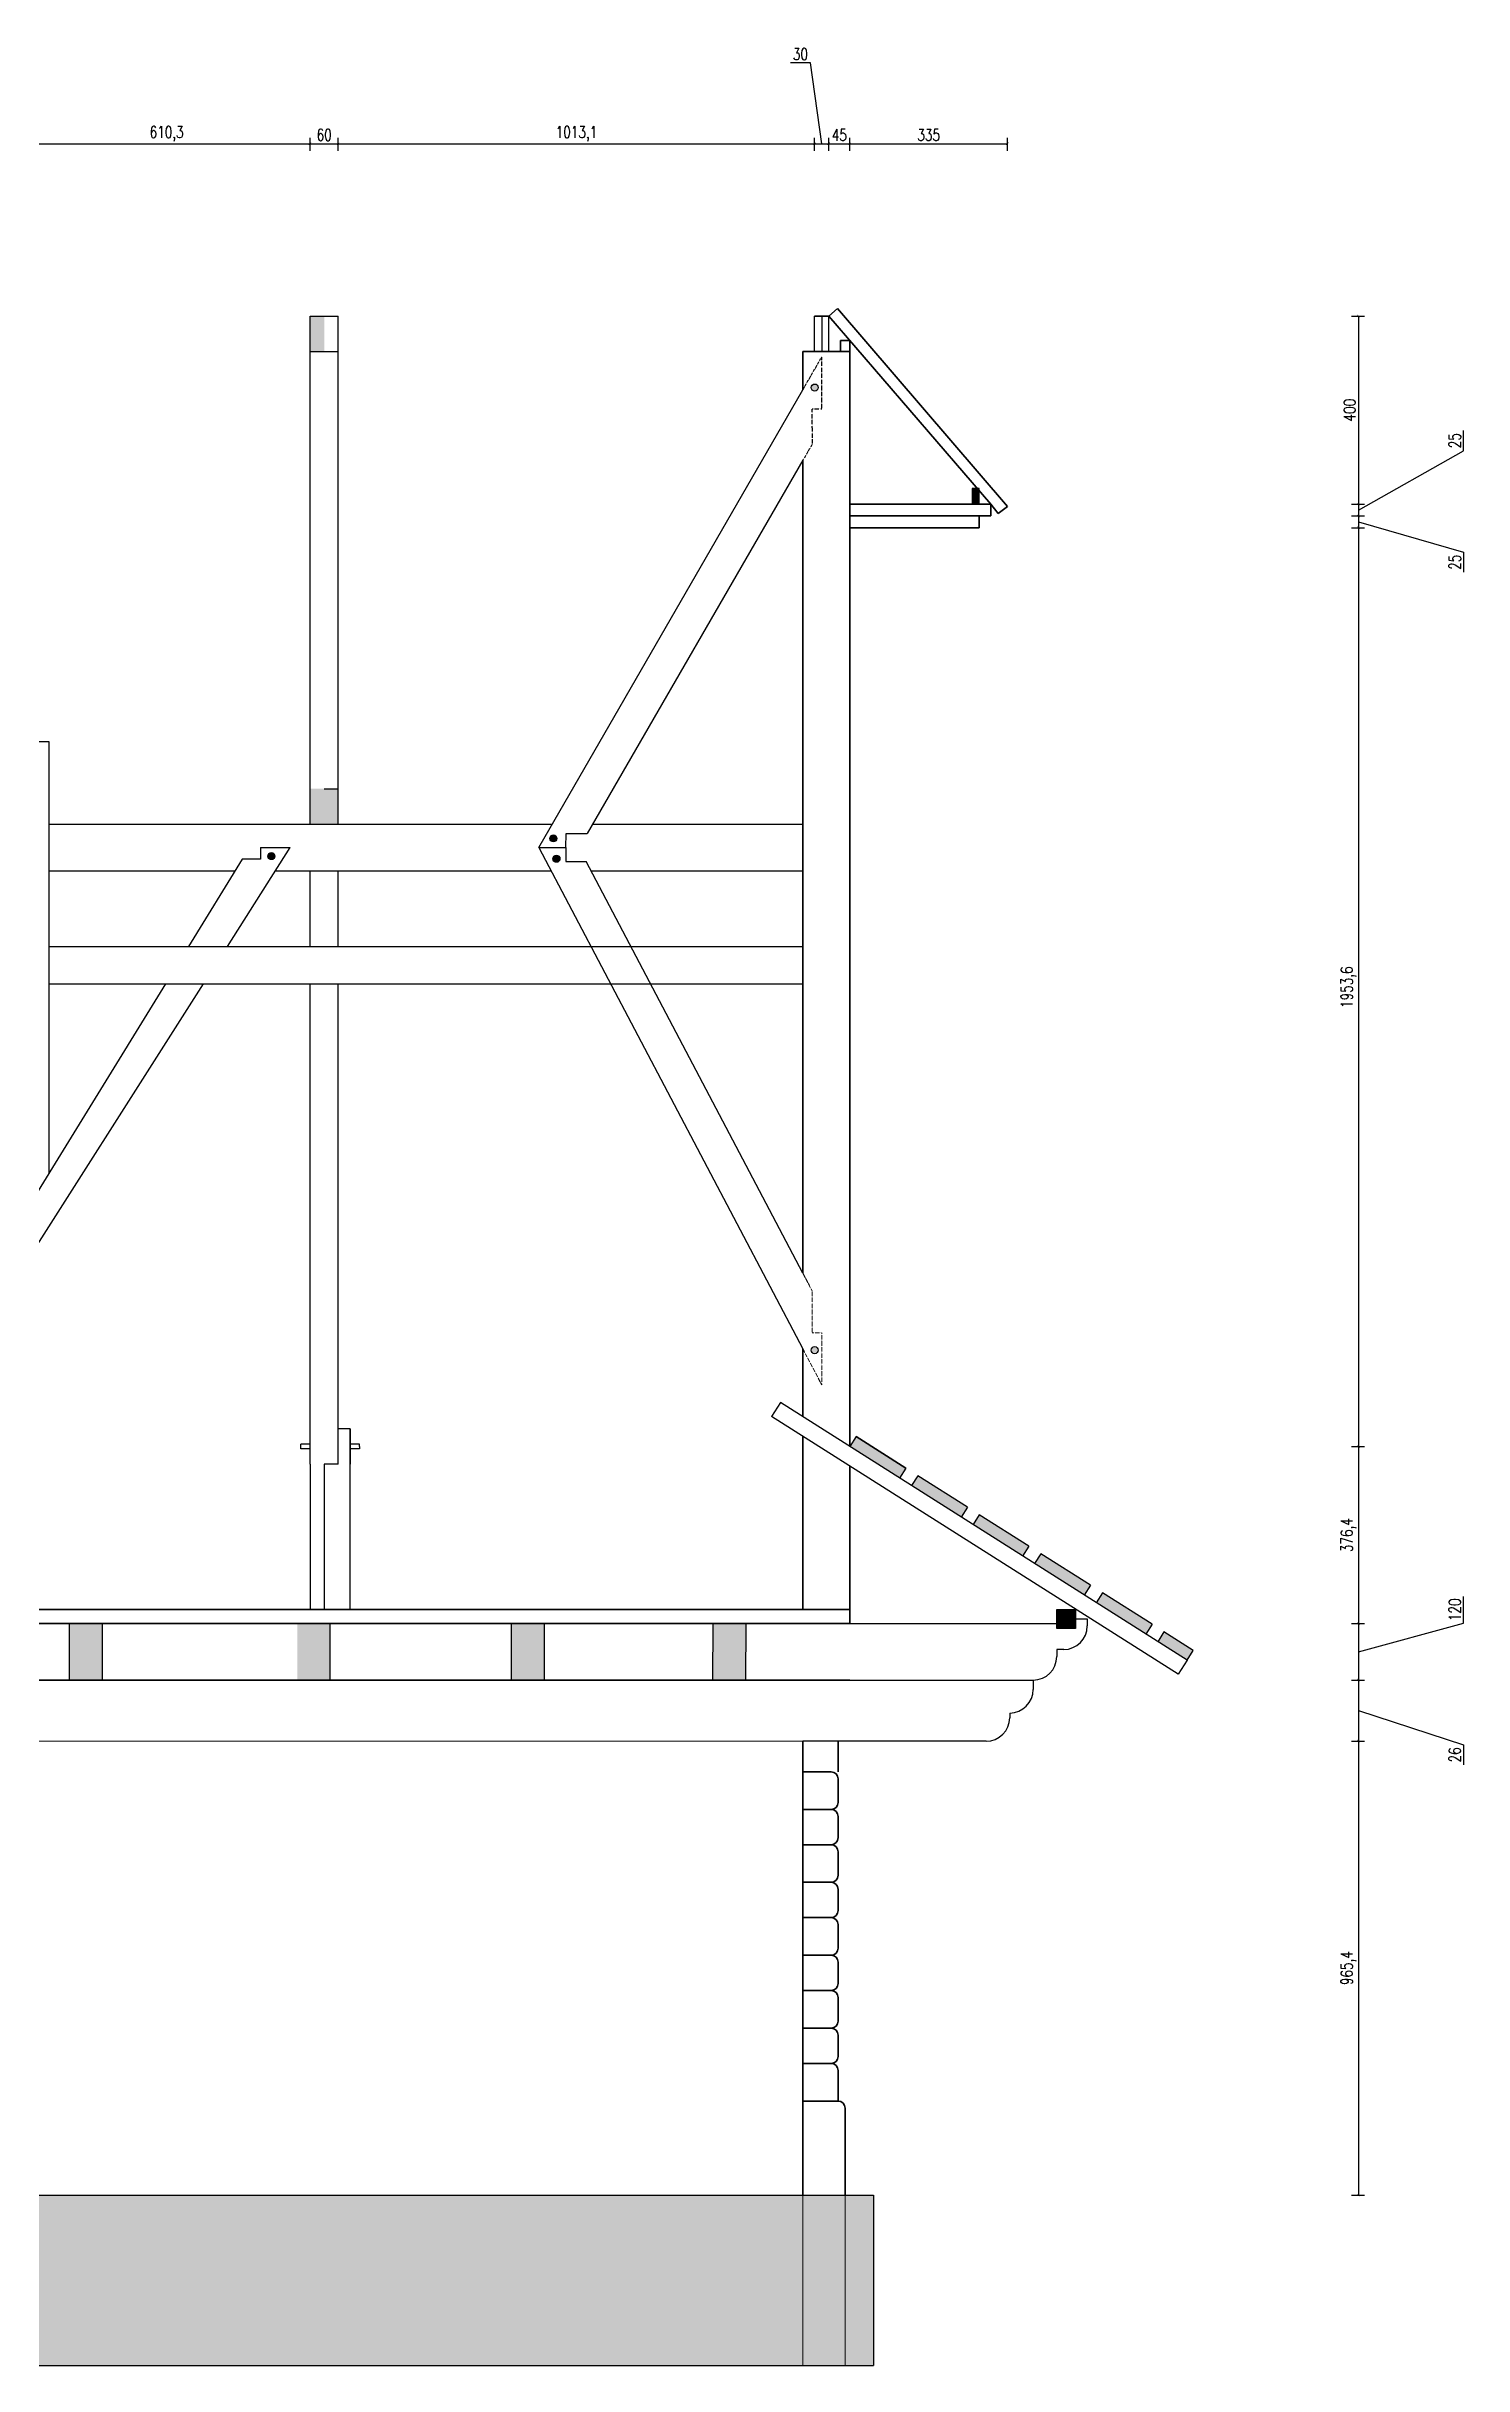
# Model space of a CAD drawing. Header units: millimetres. Extents: x -324080 to 120693, y -32448 to 53734.
# Drawn here: x -185518 to -182504, y -15434 to -10503 of the extents above; entities that cross this region are included whole.
import ezdxf

# ---------------------------------------------------------------- set-up
doc = ezdxf.new("R2010")
doc.units = ezdxf.units.MM
doc.linetypes.add('ACAD_ISO03W100', pattern=[30, 12, -18])
doc.layers.add('przekrój', color=6, linetype='Continuous', lineweight=50)
doc.layers.add('wymiary', color=253, linetype='Continuous', lineweight=5)
doc.styles.add('Opisowy', font='simplex.shx', dxfattribs={"width": 0.75, "height": 2.5})
doc.dimstyles.new('Opisowy', dxfattribs={"dimscale": 0, "dimtxt": 2.5, "dimasz": 0.5, "dimexe": 1.25, "dimexo": 0.625, "dimtad": 1, "dimdec": 1, "dimtxsty": 'Opisowy', "dimblk": 'ARCHTICK', "dimcen": 1, "dimadec": 0, "dimazin": 0, "dimtfac": 1, "dimtdec": 1, "dimtmove": 0, "dimatfit": 3, "dimfxl": 1.5, "dimfxlon": 1, "dimarcsym": 0})

# ---------------------------------------------------------------- blocks, each defined once
blk = doc.blocks.new('_ArchTick')
at = {"color": 0, "linetype": 'ByBlock', "const_width": 0.15}
blk.add_lwpolyline([(-0.5, -0.5), (0.5, 0.5)], dxfattribs=at)
blk = doc.blocks.new('*D1151')
at = {"layer": 'Defpoints', "color": 0, "transparency": 16777216}
for p in [(-184957.2, -10710.3), (-185567.5, -11076.6), (-184957.2, -11076.6)]:
    blk.add_point(p, dxfattribs=at)
at = {"layer": 'wymiary', "color": 0, "lineweight": -2, "transparency": 16777216}
for p, q in [((-185567.5, -10725.3), (-185567.5, -10697.8)), ((-184957.2, -10725.3), (-184957.2, -10697.8)), ((-185567.5, -10710.3), (-184957.2, -10710.3))]:
    blk.add_line(p, q, dxfattribs=at)
at = {"layer": 'wymiary', "color": 0, "lineweight": -2, "transparency": 16777216, "xscale": 5, "yscale": 5, "zscale": 5, "rotation": 180}
blk.add_blockref('_ArchTick', (-185567.5, -10710.3), dxfattribs=at)
at = {"layer": 'wymiary', "color": 0, "lineweight": -2, "transparency": 16777216, "xscale": 5, "yscale": 5, "zscale": 5}
blk.add_blockref('_ArchTick', (-184957.2, -10710.3), dxfattribs=at)
at = {"layer": 'wymiary', "color": 0, "transparency": 16777216, "insert": (-185262.3, -10689.1), "char_height": 25, "attachment_point": 5, "style": 'Opisowy'}
blk.add_mtext('610,3', dxfattribs=at)
blk = doc.blocks.new('*D1152')
at = {"layer": 'Defpoints', "color": 0, "transparency": 16777216}
for p in [(-184897.2, -10710.3), (-184957.2, -11076.6), (-184897.2, -11076.6)]:
    blk.add_point(p, dxfattribs=at)
at = {"layer": 'wymiary', "color": 0, "lineweight": -2, "transparency": 16777216}
for p, q in [((-184957.2, -10725.3), (-184957.2, -10697.8)), ((-184897.2, -10725.3), (-184897.2, -10697.8)), ((-184957.2, -10710.3), (-184897.2, -10710.3))]:
    blk.add_line(p, q, dxfattribs=at)
at = {"layer": 'wymiary', "color": 0, "lineweight": -2, "transparency": 16777216, "xscale": 5, "yscale": 5, "zscale": 5, "rotation": 180}
blk.add_blockref('_ArchTick', (-184957.2, -10710.3), dxfattribs=at)
at = {"layer": 'wymiary', "color": 0, "lineweight": -2, "transparency": 16777216, "xscale": 5, "yscale": 5, "zscale": 5}
blk.add_blockref('_ArchTick', (-184897.2, -10710.3), dxfattribs=at)
at = {"layer": 'wymiary', "color": 0, "transparency": 16777216, "insert": (-184927.2, -10691.5), "char_height": 25, "attachment_point": 5, "style": 'Opisowy'}
blk.add_mtext('60', dxfattribs=at)
blk = doc.blocks.new('*D1153')
at = {"layer": 'Defpoints', "color": 0, "transparency": 16777216}
for p in [(-183884, -10710.3), (-184897.2, -11076.6), (-183884, -11076.6)]:
    blk.add_point(p, dxfattribs=at)
at = {"layer": 'wymiary', "color": 0, "lineweight": -2, "transparency": 16777216}
for p, q in [((-184897.2, -10725.3), (-184897.2, -10697.8)), ((-183884, -10725.3), (-183884, -10697.8)), ((-184897.2, -10710.3), (-183884, -10710.3))]:
    blk.add_line(p, q, dxfattribs=at)
at = {"layer": 'wymiary', "color": 0, "lineweight": -2, "transparency": 16777216, "xscale": 5, "yscale": 5, "zscale": 5, "rotation": 180}
blk.add_blockref('_ArchTick', (-184897.2, -10710.3), dxfattribs=at)
at = {"layer": 'wymiary', "color": 0, "lineweight": -2, "transparency": 16777216, "xscale": 5, "yscale": 5, "zscale": 5}
blk.add_blockref('_ArchTick', (-183884, -10710.3), dxfattribs=at)
at = {"layer": 'wymiary', "color": 0, "transparency": 16777216, "insert": (-184390.6, -10689.1), "char_height": 25, "attachment_point": 5, "style": 'Opisowy'}
blk.add_mtext('1013,1', dxfattribs=at)
blk = doc.blocks.new('*D1154')
at = {"layer": 'Defpoints', "color": 0, "transparency": 16777216}
for p in [(-183854, -10710.3), (-183884, -11076.6), (-183854, -11076.6)]:
    blk.add_point(p, dxfattribs=at)
at = {"layer": 'wymiary', "color": 0, "lineweight": -2, "transparency": 16777216}
for p, q in [((-183892.8, -10538.4), (-183935.7, -10538.4)), ((-183869, -10710.3), (-183892.8, -10538.4)), ((-183884, -10725.3), (-183884, -10697.8)), ((-183854, -10725.3), (-183854, -10697.8)), ((-183884, -10710.3), (-183854, -10710.3))]:
    blk.add_line(p, q, dxfattribs=at)
at = {"layer": 'wymiary', "color": 0, "lineweight": -2, "transparency": 16777216, "xscale": 5, "yscale": 5, "zscale": 5, "rotation": 180}
blk.add_blockref('_ArchTick', (-183884, -10710.3), dxfattribs=at)
at = {"layer": 'wymiary', "color": 0, "lineweight": -2, "transparency": 16777216, "xscale": 5, "yscale": 5, "zscale": 5}
blk.add_blockref('_ArchTick', (-183854, -10710.3), dxfattribs=at)
at = {"layer": 'wymiary', "color": 0, "transparency": 16777216, "insert": (-183914.3, -10519.6), "char_height": 25, "attachment_point": 5, "style": 'Opisowy'}
blk.add_mtext('30', dxfattribs=at)
blk = doc.blocks.new('*D1155')
at = {"layer": 'Defpoints', "color": 0, "transparency": 16777216}
for p in [(-183809, -10710.3), (-183854, -11076.6), (-183809, -11128.8)]:
    blk.add_point(p, dxfattribs=at)
at = {"layer": 'wymiary', "color": 0, "lineweight": -2, "transparency": 16777216}
for p, q in [((-183854, -10725.3), (-183854, -10697.8)), ((-183809, -10725.3), (-183809, -10697.8)), ((-183854, -10710.3), (-183809, -10710.3))]:
    blk.add_line(p, q, dxfattribs=at)
at = {"layer": 'wymiary', "color": 0, "lineweight": -2, "transparency": 16777216, "xscale": 5, "yscale": 5, "zscale": 5, "rotation": 180}
blk.add_blockref('_ArchTick', (-183854, -10710.3), dxfattribs=at)
at = {"layer": 'wymiary', "color": 0, "lineweight": -2, "transparency": 16777216, "xscale": 5, "yscale": 5, "zscale": 5}
blk.add_blockref('_ArchTick', (-183809, -10710.3), dxfattribs=at)
at = {"layer": 'wymiary', "color": 0, "transparency": 16777216, "insert": (-183831.5, -10691.5), "char_height": 25, "attachment_point": 5, "style": 'Opisowy'}
blk.add_mtext('45', dxfattribs=at)
blk = doc.blocks.new('*D1156')
at = {"layer": 'Defpoints', "color": 0, "transparency": 16777216}
for p in [(-183474, -10710.3), (-183809, -11128.8), (-183474, -11481.6)]:
    blk.add_point(p, dxfattribs=at)
at = {"layer": 'wymiary', "color": 0, "lineweight": -2, "transparency": 16777216}
for p, q in [((-183809, -10725.3), (-183809, -10697.8)), ((-183474, -10725.3), (-183474, -10697.8)), ((-183809, -10710.3), (-183474, -10710.3))]:
    blk.add_line(p, q, dxfattribs=at)
at = {"layer": 'wymiary', "color": 0, "lineweight": -2, "transparency": 16777216, "xscale": 5, "yscale": 5, "zscale": 5, "rotation": 180}
blk.add_blockref('_ArchTick', (-183809, -10710.3), dxfattribs=at)
at = {"layer": 'wymiary', "color": 0, "lineweight": -2, "transparency": 16777216, "xscale": 5, "yscale": 5, "zscale": 5}
blk.add_blockref('_ArchTick', (-183474, -10710.3), dxfattribs=at)
at = {"layer": 'wymiary', "color": 0, "transparency": 16777216, "insert": (-183641.5, -10691.5), "char_height": 25, "attachment_point": 5, "style": 'Opisowy'}
blk.add_mtext('335', dxfattribs=at)
blk = doc.blocks.new('*D1157')
at = {"layer": 'Defpoints', "color": 0, "transparency": 16777216}
for p in [(-183472.3, -11076.6), (-183412.3, -11476.6), (-182727.3, -11476.6)]:
    blk.add_point(p, dxfattribs=at)
at = {"layer": 'wymiary', "color": 0, "lineweight": -2, "transparency": 16777216}
for p, q in [((-182742.3, -11076.6), (-182714.8, -11076.6)), ((-182727.3, -11076.6), (-182727.3, -11476.6)), ((-182742.3, -11476.6), (-182714.8, -11476.6))]:
    blk.add_line(p, q, dxfattribs=at)
at = {"layer": 'wymiary', "color": 0, "lineweight": -2, "transparency": 16777216, "xscale": 5, "yscale": 5, "zscale": 5}
for p, rotation in [((-182727.3, -11076.6), 90), ((-182727.3, -11476.6), 270)]:
    blk.add_blockref('_ArchTick', p, dxfattribs=dict(at, rotation=rotation))
at = {"layer": 'wymiary', "color": 0, "transparency": 16777216, "insert": (-182746.1, -11276.6), "char_height": 25, "attachment_point": 5, "rotation": 90, "style": 'Opisowy'}
blk.add_mtext('400', dxfattribs=at)
blk = doc.blocks.new('*D1158')
at = {"layer": 'Defpoints', "color": 0, "transparency": 16777216}
for p in [(-183412.3, -11476.6), (-183112.3, -11501.6), (-182727.3, -11501.6)]:
    blk.add_point(p, dxfattribs=at)
at = {"layer": 'wymiary', "color": 0, "lineweight": -2, "transparency": 16777216}
for p, q in [((-182503.7, -11362.9), (-182503.7, -11320.1)), ((-182727.3, -11489.1), (-182503.7, -11362.9)), ((-182742.3, -11476.6), (-182714.8, -11476.6)), ((-182727.3, -11476.6), (-182727.3, -11501.6)), ((-182742.3, -11501.6), (-182714.8, -11501.6))]:
    blk.add_line(p, q, dxfattribs=at)
at = {"layer": 'wymiary', "color": 0, "lineweight": -2, "transparency": 16777216, "xscale": 5, "yscale": 5, "zscale": 5}
for p, rotation in [((-182727.3, -11476.6), 90), ((-182727.3, -11501.6), 270)]:
    blk.add_blockref('_ArchTick', p, dxfattribs=dict(at, rotation=rotation))
at = {"layer": 'wymiary', "color": 0, "transparency": 16777216, "insert": (-182522.5, -11341.5), "char_height": 25, "attachment_point": 5, "rotation": 90, "style": 'Opisowy'}
blk.add_mtext('25', dxfattribs=at)
blk = doc.blocks.new('*D1159')
at = {"layer": 'Defpoints', "color": 0, "transparency": 16777216}
for p in [(-183137.3, -11526.6), (-183112.3, -11501.6), (-182727.3, -11526.6)]:
    blk.add_point(p, dxfattribs=at)
at = {"layer": 'wymiary', "color": 0, "lineweight": -2, "transparency": 16777216}
for p, q in [((-182742.3, -11501.6), (-182714.8, -11501.6)), ((-182742.3, -11526.6), (-182714.8, -11526.6)), ((-182727.3, -11501.6), (-182727.3, -11526.6)), ((-182727.3, -11514.1), (-182503.7, -11578.5)), ((-182503.7, -11578.5), (-182503.7, -11621.4))]:
    blk.add_line(p, q, dxfattribs=at)
at = {"layer": 'wymiary', "color": 0, "lineweight": -2, "transparency": 16777216, "xscale": 5, "yscale": 5, "zscale": 5}
for p, rotation in [((-182727.3, -11501.6), 90), ((-182727.3, -11526.6), 270)]:
    blk.add_blockref('_ArchTick', p, dxfattribs=dict(at, rotation=rotation))
at = {"layer": 'wymiary', "color": 0, "transparency": 16777216, "insert": (-182522.5, -11599.9), "char_height": 25, "attachment_point": 5, "rotation": 90, "style": 'Opisowy'}
blk.add_mtext('25', dxfattribs=at)
blk = doc.blocks.new('*D1160')
at = {"layer": 'Defpoints', "color": 0, "transparency": 16777216}
for p in [(-183137.3, -11526.6), (-183412.3, -13480.2), (-182727.3, -13480.2)]:
    blk.add_point(p, dxfattribs=at)
at = {"layer": 'wymiary', "color": 0, "lineweight": -2, "transparency": 16777216}
for p, q in [((-182742.3, -11526.6), (-182714.8, -11526.6)), ((-182727.3, -11526.6), (-182727.3, -13480.2)), ((-182742.3, -13480.2), (-182714.8, -13480.2))]:
    blk.add_line(p, q, dxfattribs=at)
at = {"layer": 'wymiary', "color": 0, "lineweight": -2, "transparency": 16777216, "xscale": 5, "yscale": 5, "zscale": 5}
for p, rotation in [((-182727.3, -11526.6), 90), ((-182727.3, -13480.2), 270)]:
    blk.add_blockref('_ArchTick', p, dxfattribs=dict(at, rotation=rotation))
at = {"layer": 'wymiary', "color": 0, "transparency": 16777216, "insert": (-182748.5, -12503.4), "char_height": 25, "attachment_point": 5, "rotation": 90, "style": 'Opisowy'}
blk.add_mtext('1953,6', dxfattribs=at)
blk = doc.blocks.new('*D1161')
at = {"layer": 'Defpoints', "color": 0, "transparency": 16777216}
for p in [(-183412.3, -13480.2), (-183412.3, -13856.6), (-182727.3, -13856.6)]:
    blk.add_point(p, dxfattribs=at)
at = {"layer": 'wymiary', "color": 0, "lineweight": -2, "transparency": 16777216}
for p, q in [((-182742.3, -13480.2), (-182714.8, -13480.2)), ((-182727.3, -13480.2), (-182727.3, -13856.6)), ((-182742.3, -13856.6), (-182714.8, -13856.6))]:
    blk.add_line(p, q, dxfattribs=at)
at = {"layer": 'wymiary', "color": 0, "lineweight": -2, "transparency": 16777216, "xscale": 5, "yscale": 5, "zscale": 5}
for p, rotation in [((-182727.3, -13480.2), 90), ((-182727.3, -13856.6), 270)]:
    blk.add_blockref('_ArchTick', p, dxfattribs=dict(at, rotation=rotation))
at = {"layer": 'wymiary', "color": 0, "transparency": 16777216, "insert": (-182748.5, -13668.4), "char_height": 25, "attachment_point": 5, "rotation": 90, "style": 'Opisowy'}
blk.add_mtext('376,4', dxfattribs=at)
blk = doc.blocks.new('*D1162')
at = {"layer": 'Defpoints', "color": 0, "transparency": 16777216}
for p in [(-183412.3, -13856.6), (-183412.3, -13976.6), (-182727.3, -13976.6)]:
    blk.add_point(p, dxfattribs=at)
at = {"layer": 'wymiary', "color": 0, "lineweight": -2, "transparency": 16777216}
for p, q in [((-182503.7, -13855.7), (-182503.7, -13798.6)), ((-182742.3, -13856.6), (-182714.8, -13856.6)), ((-182727.3, -13916.6), (-182503.7, -13855.7)), ((-182727.3, -13856.6), (-182727.3, -13976.6)), ((-182742.3, -13976.6), (-182714.8, -13976.6))]:
    blk.add_line(p, q, dxfattribs=at)
at = {"layer": 'wymiary', "color": 0, "lineweight": -2, "transparency": 16777216, "xscale": 5, "yscale": 5, "zscale": 5}
for p, rotation in [((-182727.3, -13856.6), 90), ((-182727.3, -13976.6), 270)]:
    blk.add_blockref('_ArchTick', p, dxfattribs=dict(at, rotation=rotation))
at = {"layer": 'wymiary', "color": 0, "transparency": 16777216, "insert": (-182522.5, -13827.2), "char_height": 25, "attachment_point": 5, "rotation": 90, "style": 'Opisowy'}
blk.add_mtext('120', dxfattribs=at)
blk = doc.blocks.new('*D1163')
at = {"layer": 'Defpoints', "color": 0, "transparency": 16777216}
for p in [(-183419.2, -13976.6), (-183412.3, -14106.2), (-182727.3, -14106.2)]:
    blk.add_point(p, dxfattribs=at)
at = {"layer": 'wymiary', "color": 0, "lineweight": -2, "transparency": 16777216}
for p, q in [((-182742.3, -13976.6), (-182714.8, -13976.6)), ((-182727.3, -13976.6), (-182727.3, -14106.2)), ((-182727.3, -14041.4), (-182503.7, -14114.6)), ((-182742.3, -14106.2), (-182714.8, -14106.2)), ((-182503.7, -14114.6), (-182503.7, -14156.6))]:
    blk.add_line(p, q, dxfattribs=at)
at = {"layer": 'wymiary', "color": 0, "lineweight": -2, "transparency": 16777216, "xscale": 5, "yscale": 5, "zscale": 5}
for p, rotation in [((-182727.3, -13976.6), 90), ((-182727.3, -14106.2), 270)]:
    blk.add_blockref('_ArchTick', p, dxfattribs=dict(at, rotation=rotation))
at = {"layer": 'wymiary', "color": 0, "transparency": 16777216, "insert": (-182522.5, -14135.6), "char_height": 25, "attachment_point": 5, "rotation": 90, "style": 'Opisowy'}
blk.add_mtext('26', dxfattribs=at)
blk = doc.blocks.new('*D1164')
at = {"layer": 'Defpoints', "color": 0, "transparency": 16777216}
for p in [(-183412.3, -14106.2), (-183412.3, -15071.6), (-182727.3, -15071.6)]:
    blk.add_point(p, dxfattribs=at)
at = {"layer": 'wymiary', "color": 0, "lineweight": -2, "transparency": 16777216}
for p, q in [((-182742.3, -14106.2), (-182714.8, -14106.2)), ((-182727.3, -14106.2), (-182727.3, -15071.6)), ((-182742.3, -15071.6), (-182714.8, -15071.6))]:
    blk.add_line(p, q, dxfattribs=at)
at = {"layer": 'wymiary', "color": 0, "lineweight": -2, "transparency": 16777216, "xscale": 5, "yscale": 5, "zscale": 5}
for p, rotation in [((-182727.3, -14106.2), 90), ((-182727.3, -15071.6), 270)]:
    blk.add_blockref('_ArchTick', p, dxfattribs=dict(at, rotation=rotation))
at = {"layer": 'wymiary', "color": 0, "transparency": 16777216, "insert": (-182748.5, -14588.9), "char_height": 25, "attachment_point": 5, "rotation": 90, "style": 'Opisowy'}
blk.add_mtext('965,4', dxfattribs=at)

msp = doc.modelspace()

# ---------------------------------------------------------------- hatches: boundary and pattern name
h = msp.add_hatch(color=256)
h.dxf.hatch_style = 1
h.paths.add_polyline_path([(-184927.18, -11076.59), (-184957.18, -11076.59), (-184957.18, -11151.59), (-184927.18, -11151.59)])
h = msp.add_hatch(color=256)
h.dxf.hatch_style = 1
h.paths.add_polyline_path([(-183891.32, -11228.56, -1), (-183876.32, -11228.56, -1)])
h.paths.add_polyline_path([(-183876.45, -13275.17, -1), (-183891.45, -13275.17, -1)])
h = msp.add_hatch(color=256)
h.dxf.hatch_style = 1
h.paths.add_polyline_path([(-183549.04, -11443.25), (-183534.04, -11443.25), (-183534.04, -11476.59), (-183549.04, -11476.59)])
h = msp.add_hatch(color=256)
h.dxf.hatch_style = 1
h.paths.add_polyline_path([(-184897.18, -12081.59), (-184957.18, -12081.59), (-184957.18, -12156.59), (-184897.18, -12156.59)])
at = {"transparency": 33554687}
h = msp.add_hatch(color=256, dxfattribs=at)
h.dxf.hatch_style = 1
h.paths.add_polyline_path([(-185046.93, -12224.78, 1), (-185031.93, -12224.78, 1)])
h = msp.add_hatch(color=256)
h.dxf.hatch_style = 1
h.paths.add_polyline_path([(-184447.21, -12187.13, -1), (-184432.21, -12187.13, -1)])
h.paths.add_polyline_path([(-184440.74, -12230.47, -1), (-184425.74, -12230.47, -1)])
h = msp.add_hatch(color=256)
h.dxf.hatch_style = 1
h.paths.add_polyline_path([(-183795.66, -13459.04), (-183809.04, -13480.15), (-183703.46, -13547.06), (-183690.08, -13525.94)])
h = msp.add_hatch(color=256)
h.dxf.hatch_style = 1
h.paths.add_polyline_path([(-183664.74, -13542), (-183678.12, -13563.12), (-183572.53, -13630.02), (-183559.15, -13608.91)])
h = msp.add_hatch(color=256)
h.dxf.hatch_style = 1
h.paths.add_polyline_path([(-183533.81, -13624.96), (-183428.22, -13691.87), (-183441.6, -13712.99), (-183547.19, -13646.08)])
h = msp.add_hatch(color=256)
h.dxf.hatch_style = 1
h.paths.add_polyline_path([(-183402.88, -13707.93), (-183297.29, -13774.83), (-183310.67, -13795.95), (-183416.26, -13729.04)])
h = msp.add_hatch(color=256)
h.dxf.hatch_style = 1
h.paths.add_polyline_path([(-183271.95, -13790.89), (-183166.37, -13857.8), (-183179.75, -13878.91), (-183285.33, -13812.01)])
h = msp.add_hatch(color=256)
h.dxf.hatch_style = 1
h.paths.add_polyline_path([(-183369.17, -13826.59), (-183329.17, -13826.59), (-183329.17, -13866.59), (-183369.17, -13866.59)])
h = msp.add_hatch(color=256)
h.dxf.hatch_style = 1
h.paths.add_polyline_path([(-185468.98, -13976.33), (-185398.98, -13976.43), (-185398.71, -13856.6), (-185468.71, -13856.51)])
h = msp.add_hatch(color=256)
h.dxf.hatch_style = 1
h.paths.add_polyline_path([(-184914.93, -13857.5), (-184984.03, -13857.41), (-184984.26, -13976.59), (-184915.2, -13976.68)])
h = msp.add_hatch(color=256)
h.dxf.hatch_style = 1
h.paths.add_polyline_path([(-184458.58, -13856.75), (-184528.58, -13856.66), (-184528.85, -13976.59), (-184458.85, -13976.69)])
h = msp.add_hatch(color=256)
h.dxf.hatch_style = 1
h.paths.add_polyline_path([(-184029.97, -13856.75), (-184099.97, -13856.66), (-184100.24, -13976.59), (-184030.24, -13976.69)])
h = msp.add_hatch(color=256)
h.dxf.hatch_style = 1
h.paths.add_polyline_path([(-183078.61, -13913.41), (-183091.99, -13934.52), (-183154.41, -13894.97), (-183141.03, -13873.86)])
h = msp.add_hatch(dxfattribs=at)
h.set_pattern_fill('GRAVEL', color=256, scale=12.5)
h.set_pattern_definition([(228.01279, (-213913.675, -3807.138), (-2540, -2857.5), [42.7152, -4228.8105]), (184.96974, (-213942.25, -3838.888), (3809.9999985, 317.500018), [73.3006, -7256.756]), (132.51045, (-214015.275, -3845.238), (3175.000001, -3492.499999), [51.6852, -5116.8403]), (267.27369, (-214139.1, -3924.613), (317.500001, 6350), [66.7506, -6608.3047]), (292.833654, (-214142.275, -3991.288), (-1587.5, 3810), [65.4542, -6479.976]), (357.27369, (-214116.875, -4051.613), (-6350, 317.500001), [66.7506, -6608.3047]), (37.69424, (-214050.2, -4054.788), (-4127.5, -3175.0000002), [88.2742, -8739.1394]), (72.25533, (-213980.35, -4000.813), (2222.5000006, 6985), [83.34, -8250.657]), (121.429566, (-213954.95, -3921.438), (-2540.0000004, 4127.5), [66.9766, -6630.6932]), (175.23636, (-213989.875, -3864.288), (3492.5, -317.5), [76.4642, -3746.742]), (222.397438, (-214066.075, -3857.938), (-3810, -3492.5), [98.8847, -9789.5966]), (138.81407, (-213824.775, -3927.788), (-2222.5, 1905), [33.7506, -3341.3207]), (171.469234, (-213850.175, -3905.563), (4127.5, -634.999999), [64.2102, -6356.83]), (225, (-213913.68, -3896.04), (-4e-14, -317.5), [44.9012, -404.1116]), (203.19859, (-213935.9, -3857.94), (1587.5, 635), [24.1802, -2393.8278]), (291.8014, (-213958.125, -3867.463), (-317.5, 952.5), [34.1957, -1675.594]), (30.96376, (-213945.425, -3899.213), (952.5, 635), [55.54, -1795.7873]), (161.56505, (-213897.8, -3870.64), (635, -317.5), [40.161, -963.8623]), (16.38954, (-214142.275, -3867.463), (3175, 952.5), [56.261, -5569.8533]), (70.346176, (-214088.3, -3851.588), (-1270, -3492.5), [47.2, -4672.777]), (293.19859, (-213897.8, -3807.14), (-635, 1587.5), [48.36, -2369.648]), (343.61046, (-213878.75, -3851.588), (-3175, 952.5), [56.261, -5569.8533]), (339.44395, (-214142.275, -4064.313), (-1587.5, 635), [54.2544, -2658.4668]), (294.77514, (-214091.475, -4083.363), (-1587.500002, 3492.499999), [45.459, -4500.4492]), (66.80141, (-213894.625, -4124.64), (635, 1587.5), [48.36, -2369.648]), (17.354025, (-213875.575, -4080.188), (-4127.5, -1270), [53.2228, -5269.047]), (69.44395, (-214050.2, -4124.64), (-635, -1587.5), [27.1272, -2685.594]), (101.30993, (-213913.675, -4124.64), (-317.5, 1270), [16.1893, -1602.7494]), (165.96376, (-213916.85, -4108.76), (952.5, -317.5), [65.4542, -1243.6318]), (186.009006, (-213980.35, -4092.888), (3175, 317.5), [60.6584, -6005.1706]), (303.69007, (-213945.425, -3927.79), (-317.5, 635), [45.7905, -1098.972]), (353.157227, (-213920.025, -3965.888), (5397.5, -634.9999997), [79.9446, -7914.5011]), (60.9454, (-213840.65, -3975.413), (-1270, -2222.5), [32.6885, -3236.174]), (90, (-213824.78, -3946.84), (-317.5, 317.5), [19.05, -298.45]), (120.25644, (-213986.7, -4083.363), (1270, -2222.5), [44.1084, -4366.7426]), (48.01279, (-214008.925, -4045.263), (2540, 2857.5), [85.4304, -4186.0953]), (0, (-213951.78, -3981.76), (317.5, 317.5), [82.55, -234.95]), (325.30485, (-213869.225, -3981.763), (3175.000001, -2222.499998), [50.2012, -4969.9146]), (254.0546, (-213827.95, -4010.34), (-317.5, -1270), [46.2286, -2265.2063]), (207.645975, (-213840.65, -4054.788), (-6032.5, -3174.9999996), [75.2681, -7451.558]), (175.42608, (-213907.325, -4089.713), (-4127.5, 317.5), [79.6287, -7883.2308])])
h.paths.add_polyline_path([(-193137.46, -15434.09), (-193137.46, -15071.59), (-193329.96, -15071.59), (-193329.96, -15314.09), (-193329.96, -15384.09), (-193329.96, -15434.09)])
h.paths.add_polyline_path([(-183819.04, -15071.59), (-183819.04, -15434.09), (-183759.04, -15434.09), (-183759.04, -15071.59)])
h = msp.add_hatch(dxfattribs=at)
h.set_pattern_fill('AR-B816', color=256, scale=0.1)
h.paths.add_polyline_path([(-193047.46, -15071.59), (-193137.46, -15071.59), (-193137.46, -15434.09), (-193047.46, -15434.09)])
h.paths.add_polyline_path([(-183819.04, -15071.59), (-183909.04, -15071.59), (-183909.04, -15434.09), (-183819.04, -15434.09)])
h = msp.add_hatch(dxfattribs=at)
h.set_pattern_fill('ANSI36', color=256, scale=15)
h.set_pattern_definition([(45, (20935.865, 1341.76), (25.25697, 92.608891), [119.0625, -23.8125, 0, -23.8125])])
h.paths.add_polyline_path([(-183909.04, -15252.84), (-183909.04, -15146.59), (-183909.04, -15071.59), (-193047.46, -15071.59), (-193047.46, -15250.34), (-193047.46, -15434.09), (-183909.04, -15434.09)])

# ---------------------------------------------------------------- linework, layer by layer
for p, q in [((-184957.18, -12156.59), (-184957.18, -11076.59)), ((-184957.18, -11076.59), (-184897.18, -11076.59)), ((-184897.18, -12156.59), (-184897.18, -11076.59)), ((-183854.04, -11076.59), (-183884.04, -11076.59)), ((-183884.04, -11076.59), (-183854.04, -11076.59)), ((-183884.04, -11151.59), (-183884.04, -11076.59)), ((-183869.04, -11076.59), (-183869.04, -11151.59)), ((-183835.11, -11060.26), (-183854.04, -11076.59)), ((-183854.04, -11151.59), (-183854.04, -11076.59)), ((-184957.18, -11151.59), (-184897.18, -11151.59)), ((-184470.54, -12206.35), (-183909.04, -11233.16)), ((-183909.04, -11383.23), (-184367.93, -12176.47)), ((-183534.04, -11443.25), (-183549.04, -11443.25)), ((-183549.04, -11443.25), (-183549.04, -11476.59)), ((-183534.04, -11476.59), (-183534.04, -11443.25)), ((-185512.46, -11981.59), (-185567.46, -11981.59)), ((-185512.46, -12898.35), (-185512.46, -11981.59)), ((-184927.18, -12081.59), (-184897.18, -12081.59)), ((-185512.46, -12156.59), (-184441.83, -12156.59)), ((-184412.95, -12206.47), (-184412.86, -12176.47)), ((-184412.86, -12176.47), (-184367.93, -12176.47)), ((-184356.43, -12156.59), (-183909.04, -12156.59)), ((-185133.15, -12416.59), (-184999.32, -12206.59)), ((-185062.83, -12206.59), (-184999.32, -12206.59)), ((-185062.83, -12206.59), (-185062.83, -12231.59)), ((-184470.54, -12206.35), (-183909.04, -13272.62)), ((-184470.54, -12206.35), (-184412.95, -12206.51)), ((-184412.95, -12206.47), (-184413.03, -12236.47)), ((-185117.14, -12256.59), (-185512.46, -12256.59)), ((-185101.74, -12231.59), (-185215.7, -12416.59)), ((-185062.83, -12231.59), (-185101.74, -12231.59)), ((-184444.08, -12256.59), (-185031.19, -12256.59)), ((-184957.18, -12416.59), (-184957.18, -12256.59)), ((-184897.18, -12416.59), (-184897.18, -12256.59)), ((-184413.03, -12236.47), (-184369.63, -12236.47)), ((-183909.04, -13111.59), (-184369.63, -12236.47)), ((-183909.04, -12256.59), (-184359.04, -12256.59)), ((-185512.46, -12416.59), (-183909.04, -12416.59)), ((-185617.46, -13176.59), (-185184.13, -12496.59)), ((-185264.98, -12496.59), (-185592.47, -13028.23)), ((-185512.46, -12496.59), (-183909.04, -12496.59)), ((-184957.18, -13517.4), (-184957.18, -12496.59)), ((-184897.18, -13306.32), (-184897.18, -12496.59)), ((-184897.18, -13517.4), (-184897.18, -13306.32)), ((-183956.87, -13386.48), (-183975.6, -13416.05)), ((-183091.99, -13934.52), (-183956.87, -13386.48)), ((-184872.18, -13442.4), (-184897.18, -13442.4)), ((-184872.18, -13826.59), (-184872.18, -13442.4)), ((-184872.18, -13442.4), (-184872.18, -13517.4)), ((-183110.72, -13964.09), (-183975.6, -13416.05)), ((-183795.66, -13459.04), (-183809.04, -13480.15)), ((-183690.08, -13525.94), (-183795.66, -13459.04)), ((-183795.66, -13459.04), (-183690.08, -13525.94)), ((-184957.18, -13474.9), (-184977.18, -13474.9)), ((-184977.18, -13484.9), (-184977.18, -13474.9)), ((-184957.18, -13484.9), (-184977.18, -13484.9)), ((-184852.18, -13474.9), (-184872.18, -13474.9)), ((-184852.18, -13484.9), (-184872.18, -13484.9)), ((-184852.18, -13479.9), (-184852.18, -13474.9)), ((-184852.18, -13479.9), (-184852.18, -13484.9)), ((-184957.18, -13517.4), (-184957.18, -13826.59)), ((-184897.18, -13517.4), (-184927.18, -13517.4)), ((-184927.18, -13517.4), (-184927.18, -13826.59)), ((-183690.08, -13525.94), (-183703.46, -13547.06)), ((-183664.74, -13542), (-183678.12, -13563.12)), ((-183559.15, -13608.91), (-183664.74, -13542)), ((-183559.15, -13608.91), (-183572.53, -13630.02)), ((-183533.81, -13624.96), (-183547.19, -13646.08)), ((-183428.22, -13691.87), (-183533.81, -13624.96)), ((-183428.22, -13691.87), (-183441.6, -13712.99)), ((-183402.88, -13707.93), (-183416.26, -13729.04)), ((-183297.29, -13774.83), (-183402.88, -13707.93)), ((-183297.29, -13774.83), (-183310.67, -13795.95)), ((-183271.95, -13790.89), (-183285.33, -13812.01)), ((-183166.37, -13857.8), (-183271.95, -13790.89)), ((-183809.04, -13826.59), (-183809.04, -13856.59)), ((-183809.04, -13856.59), (-183809.04, -13826.59)), ((-183369.17, -13866.59), (-183369.17, -13826.59)), ((-183369.17, -13826.59), (-183329.17, -13826.59)), ((-183369.17, -13866.59), (-183369.17, -13826.59)), ((-183329.17, -13826.59), (-183329.17, -13866.59)), ((-183329.17, -13826.59), (-183329.17, -13866.59)), ((-183329.17, -13846.59), (-183304.17, -13846.59)), ((-183304.17, -13846.59), (-183304.17, -13861.59)), ((-183809.04, -13856.59), (-183369.17, -13856.59)), ((-183329.17, -13866.59), (-183369.17, -13866.59)), ((-183329.17, -13866.59), (-183369.17, -13866.59)), ((-183166.37, -13857.8), (-183179.75, -13878.91)), ((-183141.03, -13873.86), (-183154.41, -13894.97)), ((-183078.61, -13913.41), (-183141.03, -13873.86)), ((-183354.17, -13911.59), (-183369.17, -13911.59)), ((-183369.17, -13911.59), (-183369.17, -13926.59)), ((-183091.99, -13934.52), (-183110.72, -13964.09)), ((-183091.99, -13934.52), (-183110.72, -13964.09)), ((-183091.99, -13934.52), (-183078.61, -13913.41)), ((-183091.99, -13934.52), (-183091.99, -13934.52)), ((-183091.99, -13934.52), (-183091.99, -13934.52)), ((-183809.04, -13976.59), (-183419.17, -13976.59)), ((-183419.17, -13976.59), (-183419.17, -13976.59)), ((-183419.17, -13976.59), (-183419.17, -13996.59)), ((-183469.17, -14046.59), (-183469.18, -14056.52)), ((-183469.17, -14046.59), (-183469.17, -14046.59)), ((-183809.04, -14106.23), (-183909.04, -14106.23)), ((-183519.22, -14106.48), (-183809.04, -14106.23)), ((-193147.46, -15071.59), (-183809.04, -15071.59)), ((-183809.04, -15071.59), (-183759.04, -15071.59)), ((-183759.04, -15071.59), (-183759.04, -15434.09)), ((-193329.96, -15434.09), (-183759.04, -15434.09))]:
    msp.add_line(p, q)
at = {"lineweight": 50}
for p, q in [((-183854.04, -11076.59), (-183509.04, -11476.59)), ((-183474.04, -11481.59), (-183835.11, -11060.26)), ((-183809.04, -11128.76), (-183829.04, -11128.76)), ((-183829.04, -11151.59), (-183829.04, -11128.76)), ((-183809.04, -11128.76), (-183809.04, -13480.15)), ((-183909.04, -11151.59), (-183909.04, -11233.16)), ((-183809.04, -11151.59), (-183909.04, -11151.59)), ((-183909.04, -11383.23), (-183909.04, -13111.59)), ((-183809.04, -11476.59), (-183509.04, -11476.59)), ((-183509.04, -11476.59), (-183494.04, -11496.59)), ((-183509.04, -11476.59), (-183509.04, -11501.59)), ((-183494.04, -11496.59), (-183474.04, -11481.59)), ((-183509.04, -11501.59), (-183809.04, -11501.59)), ((-183534.04, -11526.59), (-183809.04, -11526.59)), ((-183534.04, -11501.59), (-183534.04, -11526.59)), ((-183909.04, -13272.62), (-183909.04, -13416.79)), ((-183909.04, -13826.59), (-183909.04, -13458.22)), ((-183809.04, -13521.59), (-183809.04, -13826.59)), ((-188442.46, -13826.59), (-183809.04, -13826.59)), ((-188442.46, -13856.59), (-183809.04, -13856.59)), ((-188512.46, -13976.59), (-183809.04, -13976.59))]:
    msp.add_line(p, q, dxfattribs=at)
at = {"linetype": 'ACAD_ISO03W100', "ltscale": 0.05}
for p, q in [((-183909.04, -11233.16), (-183869.04, -11163.83)), ((-183869.04, -11274.09), (-183869.04, -11163.83)), ((-183889.04, -11314.09), (-183889.04, -11274.09)), ((-183889.04, -11274.09), (-183869.04, -11274.09)), ((-183889.04, -11314.09), (-183889.04, -11348.66)), ((-183889.04, -11348.66), (-183909.04, -11383.23))]:
    msp.add_line(p, q, dxfattribs=at)
at = {"linetype": 'ACAD_ISO03W100', "lineweight": 20, "ltscale": 0.05}
for p, q in [((-183889.04, -13149.59), (-183909.04, -13111.59)), ((-183889.04, -13238.58), (-183889.04, -13149.59)), ((-183869.04, -13238.58), (-183889.04, -13238.58)), ((-183869.04, -13238.58), (-183869.04, -13348.58)), ((-183909.04, -13272.62), (-183869.04, -13348.58))]:
    msp.add_line(p, q, dxfattribs=at)
at = {"linetype": 'Continuous', "lineweight": 25, "ltscale": 0.1}
for p, q in [((-185468.98, -13976.33), (-185468.71, -13856.51)), ((-185398.98, -13976.43), (-185398.71, -13856.6)), ((-184914.93, -13857.5), (-184915.2, -13976.68)), ((-184528.85, -13976.59), (-184528.58, -13856.66)), ((-184458.85, -13976.69), (-184458.58, -13856.75)), ((-184100.24, -13976.59), (-184099.97, -13856.66)), ((-184030.24, -13976.69), (-184029.97, -13856.75))]:
    msp.add_line(p, q, dxfattribs=at)
at = {"lineweight": 20}
msp.add_line((-185709.77, -14106.59), (-183909.04, -14106.59), dxfattribs=at)
for centre in [(-183883.82, -11228.56), (-185039.43, -12224.78), (-184439.71, -12187.13), (-184433.24, -12230.47), (-183883.95, -13275.17)]:
    msp.add_circle(centre, 7.5)
for centre, start, end in [((-183354.17, -13861.59), 270, 0), ((-183419.17, -13926.59), 270, 0), ((-183469.17, -13996.59), 270, 0), ((-183519.18, -14056.48), 269.95018, 359.95018)]:
    msp.add_arc(centre, 50, start, end)
at = {"layer": 'przekrój'}
for p, q in [((-183909.04, -14326.59), (-183909.04, -14106.14)), ((-183834.04, -14171.59), (-183834.04, -14106.23)), ((-183849.04, -14171.59), (-183909.04, -14171.59)), ((-183834.04, -14236.59), (-183834.04, -14186.59)), ((-183849.04, -14251.59), (-183909.04, -14251.59)), ((-183834.04, -14311.59), (-183834.04, -14266.59)), ((-183849.04, -14326.59), (-183909.04, -14326.59)), ((-183909.04, -14386.59), (-183909.04, -14326.59)), ((-183834.04, -14386.59), (-183834.04, -14341.59)), ((-183909.04, -14386.59), (-183909.04, -15071.59)), ((-183834.04, -14391.59), (-183834.04, -14386.59)), ((-183849.04, -14406.59), (-183909.04, -14406.59)), ((-183834.04, -14466.59), (-183834.04, -14421.59)), ((-183849.04, -14481.59), (-183909.04, -14481.59)), ((-183834.04, -14546.59), (-183834.04, -14496.59)), ((-183849.04, -14561.59), (-183909.04, -14561.59)), ((-183834.04, -14621.59), (-183834.04, -14576.59)), ((-183849.04, -14636.59), (-183909.04, -14636.59)), ((-183834.04, -14701.59), (-183834.04, -14651.59)), ((-183849.04, -14716.59), (-183909.04, -14716.59)), ((-183834.04, -14776.59), (-183834.04, -14731.59)), ((-183849.04, -14791.59), (-183909.04, -14791.59)), ((-183834.04, -14871.59), (-183834.04, -14806.59)), ((-183834.04, -14871.59), (-183909.04, -14871.59)), ((-183819.04, -15071.59), (-183819.04, -14886.59))]:
    msp.add_line(p, q, dxfattribs=at)
for centre, start, end in [((-183849.04, -14186.59), 0, 90), ((-183849.04, -14236.59), 270, 0), ((-183849.04, -14266.59), 0, 90), ((-183849.04, -14311.59), 270, 0), ((-183849.04, -14341.59), 0, 90), ((-183849.04, -14391.59), 270, 0), ((-183849.04, -14421.59), 0, 90), ((-183849.04, -14466.59), 270, 0), ((-183849.04, -14496.59), 0, 90), ((-183849.04, -14546.59), 270, 0), ((-183849.04, -14576.59), 0, 90), ((-183849.04, -14621.59), 270, 0), ((-183849.04, -14651.59), 0, 90), ((-183849.04, -14701.59), 270, 0), ((-183849.04, -14731.59), 0, 90), ((-183849.04, -14776.59), 270, 0), ((-183849.04, -14806.59), 0, 90), ((-183834.04, -14886.59), 0, 90)]:
    msp.add_arc(centre, 15, start, end, dxfattribs=at)
at = {"layer": 'wymiary'}
for p, q in [((-183909.04, -15071.59), (-183909.04, -15434.09)), ((-183819.04, -15071.59), (-183819.04, -15434.09))]:
    msp.add_line(p, q, dxfattribs=at)

# ---------------------------------------------------------------- dimensions: what is measured, and where the dimension line sits
dim = msp.add_linear_dim(base=(-183854.04, -10710.26), p1=(-183884.04, -11076.59), p2=(-183854.04, -11076.59), dimstyle='Opisowy', dxfattribs=at)
dim.commit()
dim.dimension.update_dxf_attribs({"geometry": '*D1154', "text_midpoint": (-183899.07, -10538.38), "dimtype": 160})
dim = msp.add_linear_dim(base=(-184957.18, -10710.26), p1=(-185567.46, -11076.59), p2=(-184957.18, -11076.59), dimstyle='Opisowy', override={"dimtmove": 2}, dxfattribs=at)
dim.commit()
dim.dimension.update_dxf_attribs({"geometry": '*D1151', "text_midpoint": (-185262.32, -10689.13)})
for base, p1, p2, picture, middle in [((-184897.18, -10710.26), (-184957.18, -11076.59), (-184897.18, -11076.59), '*D1152', (-184927.18, -10691.51)), ((-183884.04, -10710.26), (-184897.18, -11076.59), (-183884.04, -11076.59), '*D1153', (-184390.61, -10689.13)), ((-183809.04, -10710.26), (-183854.04, -11076.59), (-183809.04, -11128.76), '*D1155', (-183831.54, -10691.51)), ((-183474.04, -10710.26), (-183809.04, -11128.76), (-183474.04, -11481.59), '*D1156', (-183641.54, -10691.51))]:
    dim = msp.add_linear_dim(base=base, p1=p1, p2=p2, dimstyle='Opisowy', dxfattribs=at)
    dim.commit()
    dim.dimension.update_dxf_attribs({"geometry": picture, "text_midpoint": middle})
for base, p1, p2, picture, middle in [((-182727.34, -11476.59), (-183472.34, -11076.59), (-183412.34, -11476.59), '*D1157', (-182746.09, -11276.59)), ((-182727.34, -13480.15), (-183137.34, -11526.59), (-183412.34, -13480.15), '*D1160', (-182748.47, -12503.37)), ((-182727.34, -13856.59), (-183412.34, -13480.15), (-183412.34, -13856.59), '*D1161', (-182748.47, -13668.37)), ((-182727.34, -15071.59), (-183412.33, -14106.23), (-183412.34, -15071.59), '*D1164', (-182748.47, -14588.91))]:
    dim = msp.add_linear_dim(base=base, p1=p1, p2=p2, angle=90, dimstyle='Opisowy', dxfattribs=at)
    dim.commit()
    dim.dimension.update_dxf_attribs({"geometry": picture, "text_midpoint": middle})
for base, p1, p2, picture, middle in [((-182727.34, -11501.59), (-183412.34, -11476.59), (-183112.34, -11501.59), '*D1158', (-182503.71, -11356.66)), ((-182727.34, -11526.59), (-183112.34, -11501.59), (-183137.34, -11526.59), '*D1159', (-182503.71, -11584.76)), ((-182727.34, -13976.59), (-183412.34, -13856.59), (-183412.34, -13976.59), '*D1162', (-182503.71, -13849.5))]:
    dim = msp.add_linear_dim(base=base, p1=p1, p2=p2, angle=90, dimstyle='Opisowy', dxfattribs=at)
    dim.commit()
    dim.dimension.update_dxf_attribs({"geometry": picture, "text_midpoint": middle, "dimtype": 160})
dim = msp.add_linear_dim(base=(-182727.34, -14106.23), p1=(-183419.17, -13976.59), p2=(-183412.33, -14106.23), angle=90, text='26', dimstyle='Opisowy', dxfattribs=at)
dim.commit()
dim.dimension.update_dxf_attribs({"geometry": '*D1163', "text_midpoint": (-182503.71, -14120.88), "dimtype": 160})

doc.saveas('drawing.dxf')
